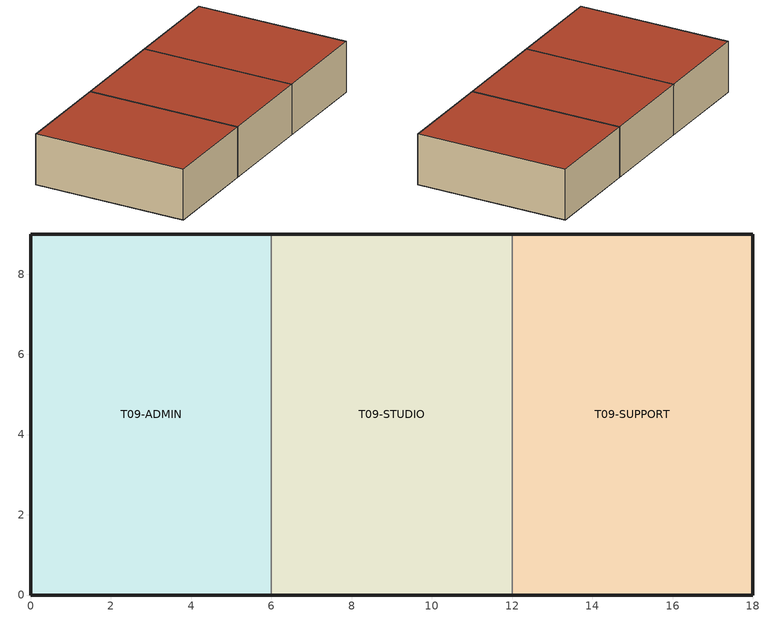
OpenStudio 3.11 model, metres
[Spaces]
T09-ADMIN
 floor ground: 0,0 6,0 6,9 0,9 z0
 wall outside: 6,0 0,0 0,9 6,9 z0:3
 wall to T09-STUDIO: 6,9 6,0 z0:3
 roof outside: 0,9 6,9 6,0 0,0 z3
T09-STUDIO
 floor ground: 6,0 12,0 12,9 6,9 z0
 wall outside: 12,0 6,0 / 6,9 12,9 z0:3
 wall to T09-SUPPORT: 12,9 12,0 z0:3
 roof outside: 6,9 12,9 12,0 6,0 z3
T09-SUPPORT
 floor ground: 12,0 18,0 18,9 12,9 z0
 wall outside: 12,9 18,9 18,0 12,0 z0:3
 roof outside: 12,9 18,9 18,0 12,0 z3
[Building]
CLI Ruleset Office
[BuildingStory]
01_RULESET: Nominal Z Coordinate {m}=0
[ThermalZone] Use Ideal Air Loads=No
T09-ADMIN Zone; T09-STUDIO Zone; T09-SUPPORT Zone
[Sizing:Zone] Zone Cooling Design Supply Air Temperature Input Method=SupplyAirTemperature; Zone Cooling Design Supply Air Temperature {C}=14; Zone Cooling Design Supply Air Temperature Difference {deltaC}=11.11; Zone Heating Design Supply Air Temperature Input Method=SupplyAirTemperature; Zone Heating Design Supply Air Temperature {C}=40; Zone Heating Design Supply Air Temperature Difference {deltaC}=11.11; Zone Cooling Design Supply Air Humidity Ratio {kg-H2O/kg-air}=0.0085; Zone Heating Design Supply Air Humidity Ratio {kg-H2O/kg-air}=0.008; Cooling Design Air Flow Method=DesignDay; Heating Design Air Flow Method=DesignDay; Account for Dedicated Outdoor Air System=No; Dedicated Outdoor Air System Control Strategy=NeutralSupplyAir; Dedicated Outdoor Air Low Setpoint Temperature for Design {C}=autosize; Dedicated Outdoor Air High Setpoint Temperature for Design {C}=autosize; Zone Load Sizing Method=Sensible Load Only No Latent Load; Zone Latent Cooling Design Supply Air Humidity Ratio Input Method=HumidityRatioDifference; Zone Cooling Design Supply Air Humidity Ratio Difference {kgWater/kgDryAir}=0.005; Zone Latent Heating Design Supply Air Humidity Ratio Input Method=HumidityRatioDifference; Zone Humidification Design Supply Air Humidity Ratio Difference {kgWater/kgDryAir}=0.005; Sizing Option=Coincident; Heating Coil Sizing Method=None; Maximum Heating Capacity To Cooling Load Sizing Ratio {W/W}=1
T09-ADMIN Zone; T09-STUDIO Zone; T09-SUPPORT Zone
[Space] Building Story=01_RULESET; Part of Total Floor Area=Yes
Name | Thermal Zone
T09-ADMIN | T09-ADMIN Zone
T09-STUDIO | T09-STUDIO Zone
T09-SUPPORT | T09-SUPPORT Zone
